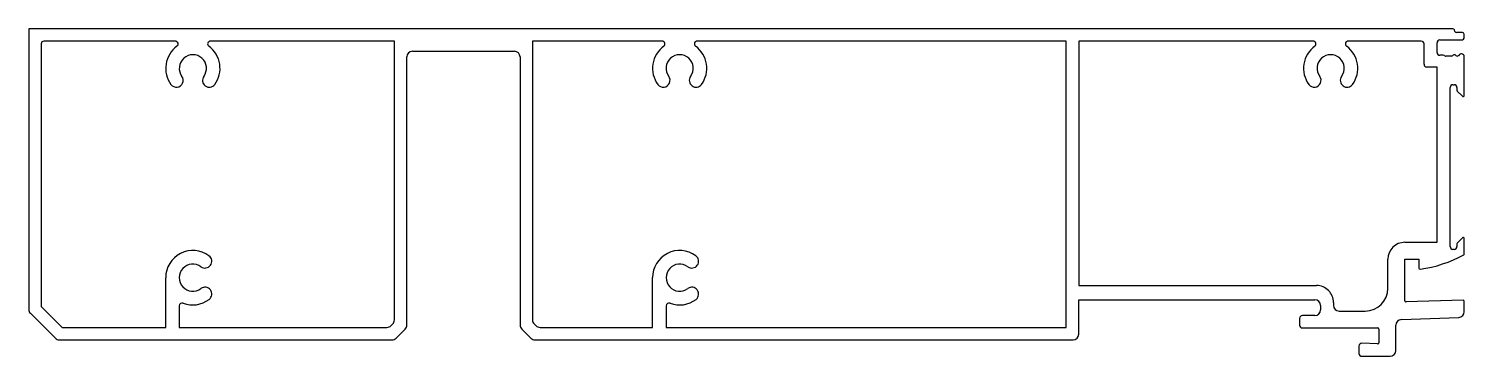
# Model space of a CAD drawing. Extents: x 2484 to 2737, y 1207 to 1265.
import ezdxf

# ---------------------------------------------------------------- set-up
doc = ezdxf.new("R2010")
doc.units = 0
doc.layers.get('0').update_dxf_attribs({"linetype": 'CONTINUOUS'})

msp = doc.modelspace()

# ---------------------------------------------------------------- linework, layer by layer
for p, q in [((2735.37, 1264.74), (2483.81, 1264.74)), ((2483.81, 1264.74), (2483.81, 1215.15)), ((2735.73, 1264.26), (2735.66, 1264.51)), ((2737.11, 1264.04), (2736.02, 1264.04)), ((2737.41, 1263.24), (2737.41, 1263.74)), ((2486.01, 1262.04), (2486.01, 1215.65)), ((2509.71, 1262.54), (2486.51, 1262.54)), ((2548.41, 1262.54), (2515.91, 1262.54)), ((2548.41, 1213.26), (2548.41, 1262.54)), ((2551.61, 1260.74), (2569.61, 1260.74)), ((2595.71, 1262.54), (2572.81, 1262.54)), ((2572.81, 1262.54), (2572.81, 1213.26)), ((2667.11, 1262.54), (2601.91, 1262.54)), ((2667.11, 1211.94), (2667.11, 1262.54)), ((2710.71, 1262.54), (2669.31, 1262.54)), ((2669.31, 1262.54), (2669.31, 1219.34)), ((2729.81, 1262.54), (2716.91, 1262.54)), ((2730.31, 1258.44), (2730.31, 1262.04)), ((2732.61, 1260.54), (2732.61, 1262.24)), ((2733.11, 1262.74), (2736.91, 1262.74)), ((2550.61, 1212.35), (2550.61, 1259.74)), ((2570.61, 1259.74), (2570.61, 1212.35)), ((2732.61, 1257.94), (2730.81, 1257.94)), ((2732.61, 1226.98), (2732.61, 1257.94)), ((2733.7, 1260.04), (2733.11, 1260.04)), ((2735.16, 1259.89), (2734.16, 1259.89)), ((2735.45, 1260.05), (2735.38, 1259.97)), ((2735.95, 1259.97), (2735.88, 1260.05)), ((2736.59, 1260.19), (2736.38, 1259.97)), ((2736.91, 1260.28), (2736.8, 1260.28)), ((2737.41, 1252.94), (2737.41, 1259.78)), ((2734.91, 1226.24), (2734.91, 1254.34)), ((2735.41, 1254.84), (2735.61, 1254.84)), ((2736.11, 1254.34), (2736.11, 1253.84)), ((2736.17, 1253.7), (2737.07, 1252.8)), ((2737.07, 1227.78), (2736.2, 1226.91)), ((2737.41, 1224.96), (2737.41, 1227.64)), ((2726.91, 1226.98), (2732.61, 1226.98)), ((2735.61, 1225.74), (2735.41, 1225.74)), ((2736.11, 1226.71), (2736.11, 1226.24)), ((2723.91, 1218.84), (2723.91, 1223.98)), ((2726.91, 1216.64), (2726.91, 1223.98)), ((2726.91, 1223.98), (2729.41, 1223.98)), ((2729.41, 1223.98), (2729.41, 1222.43)), ((2508.01, 1211.94), (2508.01, 1220.73)), ((2594.02, 1211.94), (2594.02, 1220.74)), ((2669.31, 1219.34), (2711.31, 1219.34)), ((2486.01, 1215.65), (2489.72, 1211.94)), ((2510.41, 1215.76), (2510.41, 1211.94)), ((2596.42, 1215.76), (2596.42, 1211.94)), ((2669.31, 1210.74), (2669.31, 1216.84)), ((2669.31, 1216.84), (2711.01, 1216.84)), ((2712.01, 1215.84), (2712.01, 1215.04)), ((2714.31, 1216.34), (2714.31, 1215.84)), ((2715.31, 1214.84), (2719.91, 1214.84)), ((2737.21, 1216.73), (2727.12, 1216.44)), ((2737.41, 1214.72), (2737.41, 1216.53)), ((2484.11, 1214.44), (2488.52, 1210.03)), ((2547.79, 1212.23), (2548.12, 1212.56)), ((2573.11, 1212.56), (2573.43, 1212.23)), ((2708.31, 1213.54), (2708.31, 1212.34)), ((2711.01, 1214.04), (2708.81, 1214.04)), ((2725.31, 1207.84), (2725.31, 1212.32)), ((2726.31, 1213.32), (2736.45, 1213.72)), ((2489.23, 1209.74), (2548, 1209.74)), ((2489.72, 1211.94), (2508.01, 1211.94)), ((2510.41, 1211.94), (2547.09, 1211.94)), ((2548.71, 1210.03), (2550.32, 1211.64)), ((2570.91, 1211.64), (2572.52, 1210.03)), ((2573.23, 1209.74), (2668.31, 1209.74)), ((2574.14, 1211.94), (2594.02, 1211.94)), ((2596.42, 1211.94), (2667.11, 1211.94)), ((2708.81, 1211.84), (2722.11, 1211.84)), ((2722.31, 1211.64), (2722.31, 1209.24)), ((2718.81, 1208.64), (2718.81, 1207.34)), ((2722.11, 1209.04), (2719.31, 1209.14)), ((2719.31, 1206.84), (2724.31, 1206.84))]:
    msp.add_line(p, q)
for centre, radius, start, end in [((2735.37, 1264.44), 0.3, 15, 90), ((2736.02, 1264.34), 0.3, 195, 270), ((2736.91, 1263.24), 0.5, 270, 0), ((2737.11, 1263.74), 0.3, 0, 90), ((2486.51, 1262.04), 0.5, 90, 180), ((2512.81, 1257.74), 4.8, 125.7748, 216.3361), ((2509.71, 1262.04), 0.5, 305.7748, 90), ((2515.91, 1262.04), 0.5, 90, 234.2252), ((2512.81, 1257.74), 4.8, 323.6639, 54.2252), ((2551.61, 1259.74), 1, 90, 180), ((2569.61, 1259.74), 1, 0, 90), ((2598.81, 1257.74), 4.8, 125.7748, 216.3361), ((2595.71, 1262.04), 0.5, 305.7748, 90), ((2601.91, 1262.04), 0.5, 90, 234.2252), ((2598.81, 1257.74), 4.8, 323.6639, 54.2252), ((2713.81, 1257.74), 4.8, 125.7748, 216.3361), ((2710.71, 1262.04), 0.5, 305.7748, 90), ((2716.91, 1262.04), 0.5, 90, 234.2252), ((2713.81, 1257.74), 4.8, 323.6639, 54.2252), ((2729.81, 1262.04), 0.5, 0, 90), ((2733.11, 1262.24), 0.5, 90, 180), ((2733.11, 1260.54), 0.5, 180, 270), ((2512.81, 1257.74), 2.4, 323.6639, 216.3361), ((2598.81, 1257.74), 2.4, 323.6639, 216.3361), ((2713.81, 1257.74), 2.4, 323.6639, 216.3361), ((2730.81, 1258.44), 0.5, 180, 270), ((2733.7, 1259.54), 0.5, 54.1605, 90), ((2734.16, 1260.19), 0.3, 234.1605, 270), ((2735.16, 1260.19), 0.3, 270, 315), ((2735.66, 1259.84), 0.3, 45, 135), ((2736.16, 1260.19), 0.3, 225, 315), ((2736.8, 1259.98), 0.3, 90, 135), ((2736.91, 1259.78), 0.5, 0, 90), ((2509.91, 1255.6), 1.2, 216.3361, 36.3361), ((2515.71, 1255.6), 1.2, 143.6639, 323.6639), ((2595.91, 1255.6), 1.2, 216.3361, 36.3361), ((2601.71, 1255.6), 1.2, 143.6639, 323.6639), ((2710.91, 1255.6), 1.2, 216.3361, 36.3361), ((2716.71, 1255.6), 1.2, 143.6639, 323.6639), ((2735.41, 1254.34), 0.5, 90, 180), ((2735.61, 1254.34), 0.5, 0, 90), ((2736.31, 1253.84), 0.2, 180, 225), ((2737.21, 1252.94), 0.2, 225, 359.9981), ((2737.21, 1227.64), 0.2, 359.9996, 134.9999), ((2512.81, 1220.74), 4.8, 53.6639, 180.1277), ((2598.82, 1220.74), 4.8, 53.6639, 180), ((2726.91, 1223.98), 3, 90, 180), ((2735.41, 1226.24), 0.5, 180, 270), ((2735.61, 1226.24), 0.5, 270, 0), ((2736.41, 1226.69), 0.3, 134.9999, 176.4077), ((2737.21, 1224.96), 0.2, 299.0775, 359.9996), ((2512.81, 1220.74), 2.4, 53.6639, 306.3361), ((2514.95, 1223.64), 1.2, 233.6639, 53.6639), ((2598.82, 1220.74), 2.4, 53.6639, 306.3361), ((2600.96, 1223.64), 1.2, 233.6639, 53.6639), ((2729.61, 1222.43), 0.2, 180, 270), ((2726.64, 1244.05), 22.02, 277.7678, 298.9964), ((2514.95, 1217.84), 1.2, 308.4715, 126.3361), ((2600.96, 1217.84), 1.2, 308.4715, 126.3361), ((2711.32, 1216.35), 2.99, 359.9009, 90.2393), ((2719.91, 1218.84), 4, 270, 0), ((2484.81, 1215.15), 1, 180, 225), ((2510.91, 1215.76), 0.5, 68.8197, 180), ((2512.8, 1220.64), 4.73, 248.8197, 307.6747), ((2596.92, 1215.76), 0.5, 68.8197, 180), ((2598.81, 1220.64), 4.73, 248.8197, 307.6747), ((2711.01, 1215.84), 1, 0, 90), ((2711.01, 1215.04), 1, 270, 0), ((2715.31, 1215.84), 1, 180, 270), ((2727.11, 1216.64), 0.2, 180, 271.6402), ((2737.21, 1216.53), 0.2, 0, 90), ((2547.09, 1212.94), 1, 270, 315), ((2547.41, 1213.26), 1, 315, 360), ((2549.61, 1212.35), 1, 315, 0), ((2571.61, 1212.35), 1, 180, 225), ((2573.81, 1213.26), 1, 180, 225), ((2574.14, 1212.94), 1, 225, 270), ((2708.81, 1213.54), 0.5, 90, 180), ((2708.81, 1212.34), 0.5, 180, 270), ((2726.31, 1212.32), 1, 90, 180), ((2736.41, 1214.72), 1, 272.2196, 0), ((2489.23, 1210.74), 1, 225, 270), ((2548, 1210.74), 1, 270, 315), ((2573.23, 1210.74), 1, 225, 270), ((2668.31, 1210.74), 1, 270, 0), ((2722.11, 1211.64), 0.2, 0, 90), ((2719.31, 1208.64), 0.5, 90, 180), ((2719.31, 1207.34), 0.5, 180, 270), ((2722.11, 1209.24), 0.2, 268.0908, 0), ((2724.31, 1207.84), 1, 270, 0)]:
    msp.add_arc(centre, radius, start, end)

doc.saveas('drawing.dxf')
